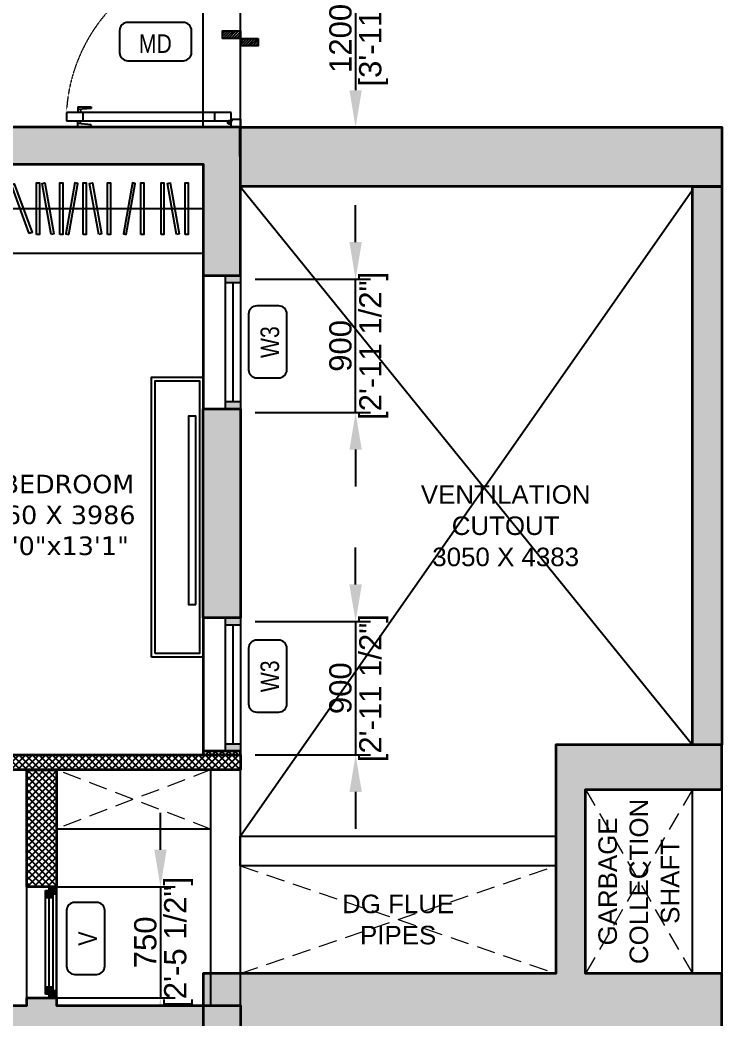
# Model space of a CAD drawing. Header units: millimetres. Extents: x 94643 to 134206, y 115494 to 180803.
# Drawn here: x 109974 to 114710, y 165745 to 172487 of the extents above; entities that cross this region are included whole.
import ezdxf
from ezdxf.enums import TextEntityAlignment as Align

# ---------------------------------------------------------------- set-up
doc = ezdxf.new("R2010")
doc.units = ezdxf.units.MM
doc.linetypes.add('( Hidden )', pattern=[0.375, 0.25, -0.125])
doc.linetypes.add('3BHK  WEST_UN-3$0$DASHED', pattern=[0.75, 0.5, -0.25])
for name, color, linetype in [('A-Dimensions', 4, 'Continuous'), ('A-Door', 11, 'Continuous'), ('A-Door Line', 8, 'Continuous'), ('A-Elevation 10', 8, 'Continuous'), ('A-GBR-Wardrobe', 253, 'Continuous'), ('A-Handwash Platform', 253, 'Continuous'), ('A-Hatch', 252, 'Continuous'), ('A-Room Boundary', 44, 'Continuous'), ('A-Shaft', 8, 'Continuous'), ('A-Shaft Line', 253, 'Continuous'), ('A-Shaft Wall', 253, 'Continuous'), ('A-Text Main', 44, 'Continuous'), ('A-TV', 253, 'Continuous'), ('A-TV Unit', 252, 'Continuous'), ('A-Ventilator', 4, 'Continuous'), ('A-Window', 4, 'Continuous')]:
    doc.layers.add(name, color=color, linetype=linetype)
doc.layers.add('A-Wall', color=240, linetype='Continuous', lineweight=35)
doc.styles.add('2024-08-29_TOWER-A$0$simplex-0.8', font='simplex.shx', dxfattribs={"width": 0.8})
doc.styles.add('3.5BHK EAST_UN-1$0$grid_text', font='verdana.ttf')
doc.styles.add('ARIAL', font='ARIALN.TTF')
doc.styles.add('Core & corridor$0$Standard', font='arial.ttf')
doc.styles.add('S', font='arial.ttf', dxfattribs={"height": 150})
doc.dimstyles.new('DIMSMALL', dxfattribs={"dimtxt": 150, "dimasz": 250, "dimexe": 100, "dimexo": 100, "dimgap": 25, "dimtad": 1, "dimdec": 0, "dimzin": 0, "dimdsep": 46, "dimtxsty": 'S', "dimcen": 0, "dimdle": 100, "dimclrd": 8, "dimclre": 8, "dimclrt": 256, "dimazin": 0, "dimtfac": 1, "dimtdec": 0, "dimtix": 1, "dimtmove": 0, "dimatfit": 3, "dimldrblk": '12_DatumFilled', "dimfxl": 1, "dimtolj": 1, "dimtzin": 0, "dimlwd": -1, "dimlwe": -1, "dimarcsym": 1})
pattern_1 = [(45, (11050, 0), (-22.45064, 22.45064), []), (135, (11050, 0), (-22.45064, -22.45064), [])]

# ---------------------------------------------------------------- blocks, each defined once
blk = doc.blocks.new('*D170')
at = {"layer": 'A-Dimensions', "color": 8, "transparency": 16777216}
for p, q in [((110921.9, 166887.6), (110921.9, 167137.6)), ((110120.7, 166637.6), (111021.9, 166637.6)), ((110921.9, 166637.6), (110921.9, 165887.6)), ((110120.7, 165887.6), (111021.9, 165887.6)), ((110921.9, 165637.6), (110921.9, 165387.6))]:
    blk.add_line(p, q, dxfattribs=at)
for points in [[(110880.2, 166887.6), (110963.5, 166887.6), (110921.9, 166637.6)], [(110880.2, 165637.6), (110963.5, 165637.6), (110921.9, 165887.6)]]:
    blk.add_solid(points, dxfattribs=at)
at = {"layer": 'Defpoints', "color": 0, "transparency": 16777216}
for p in [(110020.7, 166637.6), (110020.7, 165887.6), (110921.9, 165887.6)]:
    blk.add_point(p, dxfattribs=at)
at = {"layer": 'A-Dimensions', "lineweight": 30, "transparency": 16777216, "char_height": 150, "attachment_point": 5, "rotation": 90, "style": 'S'}
for s, insert in [('\\A1;[2\'-5 1/2"]', (111044, 166262.6)), ('\\A1;750', (110820.3, 166262.6))]:
    blk.add_mtext(s, dxfattribs=dict(at, insert=insert))
blk = doc.blocks.new('12_DatumFilled')
at = {"color": 8, "linetype": 'ByBlock'}
blk.add_solid([(0, 0.577), (-1, 0), (0, -0.577)], dxfattribs=at)
blk = doc.blocks.new('*D171')
at = {"layer": 'A-Dimensions', "color": 8, "transparency": 16777216}
for p, q in [((112238.4, 168677.7), (112238.4, 168927.7)), ((111560.8, 168427.7), (112338.4, 168427.7)), ((112238.4, 168427.7), (112238.4, 167527.7)), ((111560.8, 167527.7), (112338.4, 167527.7)), ((112238.4, 167277.7), (112238.4, 167027.7))]:
    blk.add_line(p, q, dxfattribs=at)
for points in [[(112196.7, 168677.7), (112280.1, 168677.7), (112238.4, 168427.7)], [(112196.7, 167277.7), (112280.1, 167277.7), (112238.4, 167527.7)]]:
    blk.add_solid(points, dxfattribs=at)
at = {"layer": 'Defpoints', "color": 0, "transparency": 16777216}
for p in [(111460.8, 168427.7), (111460.8, 167527.7), (112238.4, 167527.7)]:
    blk.add_point(p, dxfattribs=at)
at = {"layer": 'A-Dimensions', "lineweight": 30, "transparency": 16777216, "char_height": 150, "attachment_point": 5, "rotation": 90, "style": 'S'}
for s, insert in [('\\A1;[2\'-11 1/2"]', (112360.5, 167977.7)), ('\\A1;900', (112136.8, 167977.7))]:
    blk.add_mtext(s, dxfattribs=dict(at, insert=insert))
blk = doc.blocks.new('*D172')
at = {"layer": 'A-Dimensions', "color": 8, "transparency": 16777216}
for p, q in [((112238.4, 170987.6), (112238.4, 171237.6)), ((111560.8, 170737.6), (112338.4, 170737.6)), ((112238.4, 169837.7), (112238.4, 170737.6)), ((111560.8, 169837.7), (112338.4, 169837.7)), ((112238.4, 169587.7), (112238.4, 169337.7))]:
    blk.add_line(p, q, dxfattribs=at)
for points in [[(112196.7, 170987.6), (112280.1, 170987.6), (112238.4, 170737.6)], [(112196.7, 169587.7), (112280.1, 169587.7), (112238.4, 169837.7)]]:
    blk.add_solid(points, dxfattribs=at)
at = {"layer": 'Defpoints', "color": 0, "transparency": 16777216}
for p in [(111460.8, 170737.6), (112238.4, 170737.6), (111460.8, 169837.7)]:
    blk.add_point(p, dxfattribs=at)
at = {"layer": 'A-Dimensions', "lineweight": 30, "transparency": 16777216, "char_height": 150, "attachment_point": 5, "rotation": 90, "style": 'S'}
for s, insert in [('\\A1;[2\'-11 1/2"]', (112360.5, 170287.7)), ('\\A1;900', (112136.8, 170287.7))]:
    blk.add_mtext(s, dxfattribs=dict(at, insert=insert))
blk = doc.blocks.new('*D184')
at = {"layer": 'A-Dimensions', "color": 8, "transparency": 16777216}
for p, q in [((111373.7, 172962.6), (112338.4, 172962.6)), ((112238.4, 172712.6), (112238.4, 172012.6)), ((111373.7, 171762.6), (112338.4, 171762.6))]:
    blk.add_line(p, q, dxfattribs=at)
for points in [[(112196.7, 172712.6), (112280.1, 172712.6), (112238.4, 172962.6)], [(112196.7, 172012.6), (112280.1, 172012.6), (112238.4, 171762.6)]]:
    blk.add_solid(points, dxfattribs=at)
at = {"layer": 'Defpoints', "color": 0, "transparency": 16777216}
for p in [(111273.7, 172962.6), (111273.7, 171762.6), (112238.4, 171762.6)]:
    blk.add_point(p, dxfattribs=at)
at = {"layer": 'A-Dimensions', "lineweight": 30, "transparency": 16777216, "char_height": 150, "attachment_point": 5, "rotation": 90, "style": 'S'}
for s, insert in [('\\A1;[3\'-11"]', (112359.5, 172362.6)), ('\\A1;1200', (112136.8, 172362.6))]:
    blk.add_mtext(s, dxfattribs=dict(at, insert=insert))
blk = doc.blocks.new('Core & corridor$0$A$C436b777d')
at = {"layer": 'A-Hatch'}
h = blk.add_hatch(color=256, dxfattribs=at)
h.dxf.hatch_style = 1
h.paths.add_polyline_path([(3500, 19811.3), (250.5, 19811.3), (250.3, 20211.7), (3499.8, 20211.7)])
h = blk.add_hatch(color=256, dxfattribs=at)
h.dxf.hatch_style = 1
h.paths.add_polyline_path([(250, -3072.7), (2950, -3072.6), (2950, -2672.7), (0.5, -2672.7), (0.5, -12132.6), (2950, -12132.7), (2950, -11732.7), (250.5, -11732.7), (250.5, -9577.7), (2950, -9577.7), (2950, -9377.8), (250.5, -9377.7), (250.5, -7222.7), (2950, -7222.7), (2950, -5565), (2700, -5565), (2700.2, -6972.7), (250.5, -6972.7)])
h.paths.add_polyline_path([(3300, 6580.6), (3300, 9502.1), (3500, 9502.1), (3500.1, 35), (0.4, 35), (0.5, 6682.1), (250, 6682.1), (250.5, 435), (3300.5, 435)])
edge = h.paths.add_edge_path()
edge.add_line((3300, 14502.1), (2580, 14502.1))
edge.add_line((2580, 14502.1), (2580, 15744))
edge.add_line((2580, 15744), (3500, 15744))
edge.add_line((3500, 15744), (3500, 16044))
edge.add_line((3500, 16044), (2380, 16044))
edge.add_line((2380, 16044), (2380, 14502.1))
edge.add_line((2380, 14502.1), (0.5, 14502.1))
edge.add_line((0.5, 14502.1), (0.5, 7866.6))
edge.add_line((0.5, 7866.6), (250.5, 7866.6))
edge.add_line((250.5, 7866.6), (250.5, 14102.1))
edge.add_line((250.5, 14102.1), (2380, 14102.1))
edge.add_line((2380, 14102.1), (2380, 10852.1))
edge.add_line((2380, 10852.1), (2580, 10852.1))
edge.add_line((2580, 10852.1), (2580, 14102.1))
edge.add_line((2580, 14102.1), (3300, 14102.1))
edge.add_line((3300, 14102.1), (3300, 10702.1))
edge.add_line((3300, 10702.1), (3500, 10702.1))
edge.add_line((3500, 10702.1), (3500, 14502.1))
edge.add_line((3500, 14502.1), (2580, 14502.1))
h = blk.add_hatch(color=256, dxfattribs=at)
h.dxf.hatch_style = 1
h.paths.add_polyline_path([(2580, 14502.1), (2580, 15744), (3500, 15744), (3500, 16044), (2380, 16044), (2380, 14502.1), (0.5, 14502.1), (0.5, 7866.6), (250.5, 7866.6), (250.5, 14102.1), (2380, 14102.1), (2380, 10852.1), (2580, 10852.1), (2580, 14102.1), (3300, 14102.1), (3300, 10702.1), (3500, 10702.1), (3500, 14502.1)])
at = {"layer": 'A-Elevation 10', "color": 8}
for points in [[(3300, 15744), (3500, 15744), (3500, 14502.1), (3300, 14502.1)], [(250, 15428.1), (2380, 15428.1), (2380, 15227.9), (250, 15227.9)]]:
    blk.add_lwpolyline(points, close=True, dxfattribs=at)
at = {"layer": 'A-Shaft', "linetype": '( Hidden )', "lineweight": 0, "ltscale": 500}
for points in [[(3300, 15744), (2580, 14502.1)], [(2580, 15744), (3300, 14502.1)], [(250, 15228.1), (2380, 14502.1)]]:
    blk.add_lwpolyline(points, dxfattribs=at)
at = {"layer": 'A-Shaft', "linetype": '( Hidden )', "lineweight": 0, "ltscale": 500, "elevation": -549783.6}
blk.add_lwpolyline([(250, 14502.3), (2380, 15227.9)], dxfattribs=at)
at = {"layer": 'A-Wall'}
blk.add_lwpolyline([(3500, 19811.3), (250.5, 19811.3), (250.3, 20211.7), (3499.8, 20211.7)], close=True, dxfattribs=at)
blk.add_lwpolyline([(3300, 14502.1), (2580, 14502.1), (2580, 15744), (3500, 15744), (3500, 16044), (2380, 16044), (2380, 14502.1), (0.5, 14502.1), (0.5, 7866.6), (250.5, 7866.6), (250.5, 14102.1), (2380, 14102.1), (2380, 10852.1), (2580, 10852.1), (2580, 14102.1), (3300, 14102.1), (3300, 10702.1), (3500, 10702.1), (3500, 14502.1), (2580, 14502.1)], dxfattribs=at)
at = {"layer": 'A-Text Main', "insert": (2940, 15123), "char_height": 125, "width": 950.15, "attachment_point": 5, "rotation": 90, "line_spacing_factor": 1.010232, "style": 'Core & corridor$0$Standard'}
blk.add_mtext('GARBAGE COLLECTION SHAFT', dxfattribs=at)
at = {"layer": 'A-Text Main', "insert": (1315, 14865.1, -549783.6), "char_height": 125, "width": 1049.499, "attachment_point": 5, "line_spacing_factor": 1.010232, "style": 'Core & corridor$0$Standard'}
blk.add_mtext('DG FLUE PIPES ', dxfattribs=at)
blk = doc.blocks.new('Core & corridor')
at = {"layer": 'A-Hatch'}
h = blk.add_hatch(color=256, dxfattribs=at)
h.dxf.hatch_style = 1
h.paths.add_polyline_path([(14094.6, 48438.6), (13894.6, 48438.6), (13894.6, 44671.3), (14094.6, 44671.3)])
at = {"layer": 'A-Shaft', "ltscale": 300}
for points in [[(10844.6, 48439.6), (13894.6, 44671.3)], [(13894.6, 48414.6), (10845.1, 44055.3)]]:
    blk.add_lwpolyline(points, dxfattribs=at)
at = {"layer": 'A-Wall'}
blk.add_lwpolyline([(14094.6, 44671.3), (13894.6, 44671.3), (13894.6, 48438.6), (14094.6, 48438.6)], close=True, dxfattribs=at)
at = {"ltscale": 300}
blk.add_blockref('Core & corridor$0$A$C436b777d', (10594.6, 28627.2), dxfattribs=at)
at = {"layer": 'A-Text Main', "insert": (12635.2, 46149.6), "char_height": 125, "width": 950.15, "attachment_point": 5, "line_spacing_factor": 1.010232, "style": 'Core & corridor$0$Standard'}
blk.add_mtext('VENTILATION CUTOUT\\P3050 X 4383', dxfattribs=at)
blk = doc.blocks.new('3.5BHK EAST_UN-1$0$A$Ceb508b97')
at = {"layer": 'A-GBR-Wardrobe', "ltscale": 600}
blk.add_lwpolyline([(100.2, 600), (100.2, 0), (2400.2, 0), (2400.2, 600)], close=True, dxfattribs=at)
for points in [[(202.7, 125), (202.7, 475), (222.7, 475), (222.7, 125), (202.7, 125)], [(300.1, 125.9), (239.3, 470.6), (259, 474.1), (319.7, 129.4), (300.1, 125.9)], [(359.9, 125), (359.9, 475), (379.9, 475), (379.9, 125), (359.9, 125)], [(419.5, 125.9), (480.3, 470.6), (460.6, 474.1), (399.9, 129.4), (419.5, 125.9)], [(517.8, 125), (517.8, 475), (537.8, 475), (537.8, 125), (517.8, 125)], [(621.4, 125.9), (560.6, 470.6), (580.3, 474.1), (641.1, 129.4), (621.4, 125.9)], [(681.2, 125), (681.2, 475), (701.2, 475), (701.2, 125), (681.2, 125)], [(836.6, 125.9), (897.4, 470.6), (877.7, 474.1), (817, 129.4), (836.6, 125.9)], [(934.9, 125), (934.9, 475), (954.9, 475), (954.9, 125), (934.9, 125)], [(1019.4, 125), (1019.4, 475), (1039.4, 475), (1039.4, 125), (1019.4, 125)], [(1275.7, 125), (1275.7, 475), (1295.7, 475), (1295.7, 125), (1275.7, 125)], [(1373, 125.9), (1312.3, 470.6), (1332, 474.1), (1392.7, 129.4), (1373, 125.9)], [(1432.9, 125), (1432.9, 475), (1452.9, 475), (1452.9, 125), (1432.9, 125)], [(1492.5, 125.9), (1553.3, 470.6), (1533.6, 474.1), (1472.8, 129.4), (1492.5, 125.9)], [(1590.8, 125), (1590.8, 475), (1610.8, 475), (1610.8, 125), (1590.8, 125)], [(1694.4, 125.9), (1633.6, 470.6), (1653.3, 474.1), (1714.1, 129.4), (1694.4, 125.9)], [(1754.2, 125), (1754.2, 475), (1774.2, 475), (1774.2, 125), (1754.2, 125)], [(1880.8, 125.9), (1941.5, 470.6), (1921.8, 474.1), (1861.1, 129.4), (1880.8, 125.9)], [(1979, 125), (1979, 475), (1999, 475), (1999, 125), (1979, 125)], [(2114.9, 125), (2114.9, 475), (2134.9, 475), (2134.9, 125), (2114.9, 125)], [(2218.5, 125.9), (2157.7, 470.6), (2177.4, 474.1), (2238.2, 129.4), (2218.5, 125.9)], [(2278.3, 125), (2278.3, 475), (2298.3, 475), (2298.3, 125), (2278.3, 125)], [(1226.2, 132.1), (1106.5, 461), (1125.3, 467.9), (1245, 139), (1226.2, 132.1)], [(2400.2, 300), (100, 300)]]:
    blk.add_lwpolyline(points, dxfattribs=at)
blk = doc.blocks.new('A$C060bb122')
at = {"layer": 'A-Window', "linetype": 'Continuous'}
for points in [[(0, 0), (-100, 0), (-100, -50), (0, -50)], [(-100, -900), (0, -900), (0, -850), (-100, -850)]]:
    blk.add_hatch(color=256, dxfattribs=at).paths.add_polyline_path(points)
for p, q in [((-249.5, 0), (-249.5, -900)), ((-100, 0), (-249.5, 0)), ((-100, -50), (-100, 0)), ((0, 0), (-100, 0)), ((0, 0), (-100, 0)), ((0, 0), (0, -900)), ((0, 0), (0, -50)), ((0, -50), (-100, -50)), ((-100, -850), (-100, -50)), ((-50, -50), (-50, -850)), ((0, -50), (0, -850)), ((-100, -900), (-100, -850)), ((-100, -850), (0, -850)), ((0, -850), (0, -900)), ((-100, -900), (-250, -900)), ((0, -900), (-100, -900)), ((0, -900), (-100, -900))]:
    blk.add_line(p, q, dxfattribs=at)
blk = doc.blocks.new('A$Cd470dc81')
at = {"layer": 'A-Door'}
for p, q in [((0, -55.5), (0, 0)), ((0, 0), (62.5, 0)), ((62.5, 0), (62.5, -44.4)), ((55.5, -55.5), (0, -55.5)), ((62.5, -44.4), (55.5, -44.4)), ((55.5, -44.4), (55.5, -55.5)), ((90.2, -33.3), (56.9, -33.3)), ((1173.1, -44.4), (62.5, -44.4)), ((62.5, -44.4), (62.5, -99.9)), ((73.6, -16.7), (73.6, -50)), ((173.5, -99.9), (173.5, -44.4)), ((1006.5, -5.6), (1006.5, -16.7)), ((1095.4, -5.6), (1006.5, -5.6)), ((1006.5, -16.7), (1095.4, -24.9)), ((1062, -99.9), (1062, -44.4)), ((1078.7, -23.3), (1078.7, -44.4)), ((1095.4, -5.6), (1095.4, -44.4)), ((1173.1, -99.9), (1173.1, -44.4)), ((62.5, -99.9), (1173.1, -99.9)), ((62.5, -99.9), (62.5, -99.9)), ((1006.5, -127.7), (1095.4, -119.5)), ((1006.5, -138.8), (1006.5, -127.7)), ((1078.7, -121), (1078.7, -99.9)), ((1095.4, -138.8), (1095.4, -99.9)), ((1095.4, -138.8), (1006.5, -138.8)), ((55.5, -1144.5), (0, -1144.5)), ((0, -1144.5), (0, -1200)), ((55.5, -1155.6), (55.5, -1144.5)), ((0, -1200), (62.5, -1200)), ((62.5, -1155.6), (55.5, -1155.6)), ((62.5, -1200), (62.5, -1155.6))]:
    blk.add_line(p, q, dxfattribs=at)
blk.add_circle((73.6, -33.3), 11.1, dxfattribs=at)
at = {"layer": 'A-Door', "linetype": '3BHK  WEST_UN-3$0$DASHED', "lineweight": 0}
blk.add_arc((61.2, -41.8), 1113.8, 270.08223, 356.3506, dxfattribs=at)
blk = doc.blocks.new('A$C82096e65')
at = {"layer": 'A-Ventilator', "linetype": 'Continuous'}
for points in [[(200, 750), (150, 750), (150, 725), (175, 725), (175, 700), (200, 700)], [(175, 725), (125, 725), (125, 675), (175, 675)], [(125, 25), (175, 25), (175, 75), (125, 75)], [(150, 0), (200, 0), (200, 50), (175, 50), (175, 25), (150, 25)]]:
    blk.add_hatch(color=256, dxfattribs=at).paths.add_polyline_path(points)
for p, q in [((0, 0), (0, 750)), ((150, 750), (0, 750)), ((150, 725), (150, 750)), ((200, 750), (150, 750)), ((200, 750), (150, 750)), ((200, 0), (200, 750)), ((200, 750), (200, 700)), ((125, 675), (125, 725)), ((125, 725), (175, 725)), ((125, 75), (125, 675)), ((175, 675), (125, 675)), ((125, 75), (125, 675)), ((175, 725), (150, 725)), ((150, 75), (150, 675)), ((175, 700), (175, 725)), ((175, 725), (175, 675)), ((200, 700), (175, 700)), ((175, 675), (175, 75)), ((200, 700), (200, 50)), ((125, 25), (125, 75)), ((125, 75), (175, 75)), ((175, 75), (175, 25)), ((150, 0), (0, 0)), ((175, 25), (125, 25)), ((150, 0), (150, 25)), ((150, 25), (175, 25)), ((200, 0), (150, 0)), ((200, 0), (150, 0)), ((175, 25), (175, 50)), ((175, 50), (200, 50)), ((200, 50), (200, 0))]:
    blk.add_line(p, q, dxfattribs=at)
blk = doc.blocks.new('2024-08-29_TOWER-A$0$WNTG')
at = {"layer": 'A-Text Main'}
blk.add_lwpolyline([(-187.8, 246.2), (187.8, 246.2, -0.414214), (242.8, 191.2), (242.8, 43.3, -0.414214), (187.8, -11.7), (-187.8, -11.7, -0.414214), (-242.8, 43.3), (-242.8, 191.2, -0.414214)], format="xyb", close=True, dxfattribs=at)
at = {"layer": 'A-Text Main', "style": '2024-08-29_TOWER-A$0$simplex-0.8', "width": 0.8}
blk.add_attdef('WNTG', text='', height=150, dxfattribs=at).set_placement((-1.6, 43), align=Align.CENTER)
blk = doc.blocks.new('TILE DROP')
at = {"layer": 'A-Door Line'}
h = blk.add_hatch(dxfattribs=at)
h.set_pattern_fill('ANSI31', color=8, scale=0.1)
h.set_pattern_definition([(45, (-18.584744, -6.592634), (-0.008838835, 0.008838835), [])])
h.paths.add_polyline_path([(0, 0.05), (-0.12, 0.05), (-0.12, 0), (0, 0)])
h.paths.add_polyline_path([(0.12, -0.05), (0.12, 0), (0, 0), (0, -0.05)])
at = {"layer": 'A-Door Line', "color": 8}
for points in [[(-0.12, 0), (-0.12, 0.05), (0, 0.05), (0, 0)], [(0, -0.05), (0, 0), (0.12, 0), (0.12, -0.05)]]:
    blk.add_lwpolyline(points, close=True, dxfattribs=at)
blk = doc.blocks.new('3.5BHK EAST-UN-5$0$2024-08-29_TOWER-A$0$TV FG')
at = {"layer": 'A-TV'}
blk.add_lwpolyline([(-635, -25), (635, -25), (635, -75), (-635, -75)], close=True, dxfattribs=at)
blk = doc.blocks.new('Unit-1')
at = {"layer": 'A-Hatch', "linetype": 'Continuous'}
h = blk.add_hatch(color=256, dxfattribs=at)
h.dxf.hatch_style = 1
h.paths.add_polyline_path([(3905, 15335.7), (4155, 15335.7), (4155, 16800.1), (2050.2, 16800.1), (2050.2, 16550.3), (3905, 16550.1)])
h.paths.add_polyline_path([(250, 15796), (250, 12295), (2905, 12295), (2905, 12045.7), (250, 12045.7), (250, 10820), (0, 10820), (0, 15796)])
h.paths.add_polyline_path([(5580, 12045.7), (5780, 12045.7), (5780, 16550.1), (6649.9, 16550.1), (6649.9, 16800.1), (5580, 16800.1)])
h.paths.add_polyline_path([(10800, 16550.1), (9999.9, 16550.1), (9999.9, 16800.1), (11050, 16800.1), (11050, 16550.1), (11050, 13495), (10800, 13495)])
h.paths.add_polyline_path([(6940, 12295), (6940, 12045.7), (10800, 12045.7), (10800, 11295.1), (11050, 11295.1), (11050, 12295)])
h.paths.add_polyline_path([(7140, 8082.6), (7140, 6370), (9610, 6370), (9610, 6420), (9810, 6420), (9810, 6370), (11050, 6370), (11050, 0), (10800, 0), (10800, 6170), (6940, 6170), (6940, 11045.7), (7140, 11045.7)])
h.paths.add_polyline_path([(10800, 10395.1), (11050, 10395.1), (11050, 8985.1), (10800, 8985.1)])
h.paths.add_polyline_path([(7310, 4410), (4515, 4410), (4515, 4210), (7110, 4210), (7110, 250), (6210, 250), (6210, 0), (7810, 0), (7810, 250), (7310, 250)])
h.paths.add_polyline_path([(3515, 4210), (2905, 4210), (250, 4210), (250, 3620.1), (0, 3620.1), (-0.1, 4460.1), (2905, 4460), (2905, 4410), (2900, 4410), (3515, 4410)])
h.paths.add_polyline_path([(249.9, 1820.1), (250, 250), (4515, 250), (4515, 2135), (4715, 2135), (4715, 250), (5460, 250), (5460, 0), (250, 0), (0, 0), (0, 250), (-0.1, 1820.1)])
h = blk.add_hatch(dxfattribs=at)
h.set_pattern_fill('ANSI37', color=256, scale=10)
h.set_pattern_definition(pattern_1)
h.paths.add_polyline_path([(5580, 15585.7), (4905, 15585.7), (4905, 15335.7), (5580, 15335.7)])
h.paths.add_polyline_path([(3905, 15335.7), (3905, 12045.7), (4005, 12045.7), (4005, 15335.7)])
h.paths.add_polyline_path([(8890, 7960), (8890, 8060), (11050, 8060), (11050, 7960)])
h.paths.add_polyline_path([(7140, 8060), (8040, 8060), (8040, 7960), (7140, 7960)])
h.paths.add_polyline_path([(9610, 7960), (9810, 7960), (9810, 7170.4), (9610, 7170.4)])
h.paths.add_polyline_path([(8810, 1780), (9560, 1780), (9560, 1980), (8810, 1980)])
h.paths.add_polyline_path([(10560, 1980), (10800, 1980), (10800, 1780), (10560, 1780)])
h.paths.add_polyline_path([(7310, 1979.9), (7810, 1979.9), (7810, 1780), (7310, 1780)])
h.paths.add_polyline_path([(6210, 2134.9), (7110, 2134.9), (7110, 2035), (6210, 2035)])
h.paths.add_polyline_path([(4715, 2135), (5360, 2135), (5360, 2035), (4715, 2035)])
h.paths.add_polyline_path([(2705, 4870.1), (2905, 4870.1), (2905, 4460), (2705, 4460)])
h.paths.add_polyline_path([(2705, 8470), (2905, 8470), (2905, 7870.1), (2705, 7870.1)])
h.paths.add_polyline_path([(1950, 8470), (2050, 8470), (2050, 8070), (1950, 8070)])
h = blk.add_hatch(dxfattribs=at)
h.set_pattern_fill('ANSI37', color=256, scale=10)
h.set_pattern_definition(pattern_1)
h.paths.add_polyline_path([(10800, 8060), (11050, 8060), (11050, 8085.1), (10800, 8085.1)])
at = {"layer": 'A-Door Line', "color": 8}
blk.add_line((11050, 12295), (11050, 13495), dxfattribs=at)
at = {"layer": 'A-Handwash Platform'}
blk.add_lwpolyline([(9110, 7259.9), (9110, 6370), (9610, 6370), (9610, 7960), (9110, 7960), (9110, 7809.9)], dxfattribs=at)
at = {"layer": 'A-Room Boundary', "linetype": 'Continuous'}
for points in [[(10800, 16550.1), (5780, 16550.1), (5780, 12295), (10800, 12295)], [(7140, 8060), (10800, 8060), (10800, 12045.7), (7140, 12045.7)], [(7140, 6370), (9610, 6370), (9610, 7960), (7140, 7960)]]:
    blk.add_lwpolyline(points, close=True, dxfattribs=at)
at = {"layer": 'A-Shaft Line', "linetype": 'Continuous'}
blk.add_lwpolyline([(9809.6, 7960), (10849.6, 7960), (10849.6, 7560), (9809.6, 7560)], close=True, dxfattribs=at)
at = {"layer": 'A-Shaft Line', "linetype": '( Hidden )', "lineweight": 0, "ltscale": 500}
for points in [[(10849.6, 7560), (9809.6, 7960)], [(10849.6, 7960), (9809.6, 7560)]]:
    blk.add_lwpolyline(points, dxfattribs=at)
at = {"layer": 'A-Shaft Wall', "linetype": 'Continuous'}
blk.add_lwpolyline([(10849.6, 6370), (11050, 6370), (11050, 7960), (10849.6, 7960)], close=True, dxfattribs=at)
at = {"layer": 'A-TV Unit', "ltscale": 600}
for points in [[(10450.4, 8720), (10450, 10610), (10796.7, 10610), (10796.7, 8720)], [(10475.4, 8745), (10475, 10585), (10775, 10585), (10775.4, 8745)]]:
    blk.add_lwpolyline(points, close=True, dxfattribs=at)
at = {"layer": 'A-Wall'}
for points in [[(6940, 12295), (6940, 12045.7), (10800, 12045.7), (10800, 11295.1), (11050, 11295.1), (11050, 12295)], [(10800, 10395.1), (11050, 10395.1), (11050, 8985.1), (10800, 8985.1)], [(8890, 7960), (8890, 8060), (11050, 8060), (11050, 7960)], [(10800, 8060), (11050, 8060), (11050, 8085.1), (10800, 8085.1)], [(9610, 7960), (9810, 7960), (9810, 7170.4), (9610, 7170.4)]]:
    blk.add_lwpolyline(points, close=True, dxfattribs=at)
blk.add_lwpolyline([(7140, 8082.6), (7140, 6370), (9610, 6370), (9610, 6420), (9810, 6420), (9810, 6370), (11050, 6370), (11050, 0), (10800, 0), (10800, 6170), (6940, 6170), (6940, 11045.7), (7140, 11045.7), (7140, 8082.6)], dxfattribs=at)
at = {"layer": 'A-Door', "linetype": 'Continuous', "rotation": 180}
blk.add_blockref('A$Cd470dc81', (11050, 12295), dxfattribs=at)
at = {"layer": 'A-Door Line', "color": 8, "xscale": 1000.000000000004, "yscale": 1000.000000000004, "zscale": 1000.000000000004, "rotation": 180}
blk.add_blockref('TILE DROP', (11050, 12895), dxfattribs=at)
at = {"layer": 'A-GBR-Wardrobe', "ltscale": 600}
blk.add_blockref('3.5BHK EAST_UN-1$0$A$Ceb508b97', (8399.8, 11445.7), dxfattribs=at)
at = {"layer": 'A-Text Main'}
ref = blk.add_blockref('2024-08-29_TOWER-A$0$WNTG', (10477.9, 12990.7), dxfattribs=dict(at, xscale=-1, rotation=180))
ref.add_attrib('WNTG', 'MD', dxfattribs={"height": 125, "style": 'ARIAL'}).set_placement((10476.3, 12797.2), align=Align.CENTER)
ref = blk.add_blockref('2024-08-29_TOWER-A$0$WNTG', (11117.7, 10846.9), dxfattribs=dict(at, xscale=-1, rotation=270))
ref.add_attrib('WNTG', 'W3', dxfattribs={"height": 125, "rotation": 90, "style": 'ARIAL'}).set_placement((11311.2, 10845.3), align=Align.CENTER)
ref = blk.add_blockref('2024-08-29_TOWER-A$0$WNTG', (11117.7, 8591.6), dxfattribs=dict(at, xscale=-1, rotation=270))
ref.add_attrib('WNTG', 'W3', dxfattribs={"height": 125, "rotation": 90, "style": 'ARIAL'}).set_placement((11311.2, 8590), align=Align.CENTER)
ref = blk.add_blockref('2024-08-29_TOWER-A$0$WNTG', (9889.5, 6821.9), dxfattribs=dict(at, xscale=-1, rotation=270))
ref.add_attrib('WNTG', 'V', dxfattribs={"height": 125, "rotation": 90, "style": 'ARIAL'}).set_placement((10083, 6820.3), align=Align.CENTER)
at = {"layer": 'A-TV', "ltscale": 600, "xscale": -1, "rotation": 270}
blk.add_blockref('3.5BHK EAST-UN-5$0$2024-08-29_TOWER-A$0$TV FG', (10775.1, 9710.5), dxfattribs=at)
at = {"layer": 'A-Ventilator', "linetype": 'Continuous'}
blk.add_blockref('A$C82096e65', (9610, 6420.4), dxfattribs=at)
at = {"layer": 'A-Window'}
for p in [(11050, 11295.1), (11050, 8985.1)]:
    blk.add_blockref('A$C060bb122', p, dxfattribs=at)
at = {"layer": 'A-Text Main', "linetype": 'Continuous', "insert": (9793.1, 9678.5), "char_height": 125, "width": 1102.157, "attachment_point": 5, "style": '3.5BHK EAST_UN-1$0$grid_text'}
blk.add_mtext('G.BEDROOM\\P3660 X 3986\\P12\'0"x13\'1"', dxfattribs=at)

msp = doc.modelspace()

# ---------------------------------------------------------------- block references
at = {"linetype": 'Continuous'}
msp.add_blockref('Core & corridor', (100615.6, 122923.7), dxfattribs=at)

# ---------------------------------------------------------------- dimensions: what is measured, and where the dimension line sits
at = {"layer": 'A-Dimensions', "lineweight": 30}
for base, p1, p2, picture, middle in [((112238.4, 171762.6), (111273.7, 172962.6), (111273.7, 171762.6), '*D184', (112238.4, 172362.6)), ((112238.4, 170737.6), (111460.8, 169837.7), (111460.8, 170737.6), '*D172', (112238.4, 170287.7)), ((112238.4, 167527.7), (111460.8, 168427.7), (111460.8, 167527.7), '*D171', (112238.4, 167977.7)), ((110921.9, 165887.6), (110020.7, 166637.6), (110020.7, 165887.6), '*D170', (110921.9, 166262.6))]:
    dim = msp.add_linear_dim(base=base, p1=p1, p2=p2, angle=90, dimstyle='DIMSMALL', override={"dimpost": '\\X'}, dxfattribs=at)
    dim.commit()
    dim.dimension.update_dxf_attribs({"geometry": picture, "text_midpoint": middle})

# ---------------------------------------------------------------- next in the draw order: block references
at = {"linetype": 'Continuous'}
msp.add_blockref('Unit-1', (100410.7, 159467.6), dxfattribs=at)

doc.saveas('drawing.dxf')
